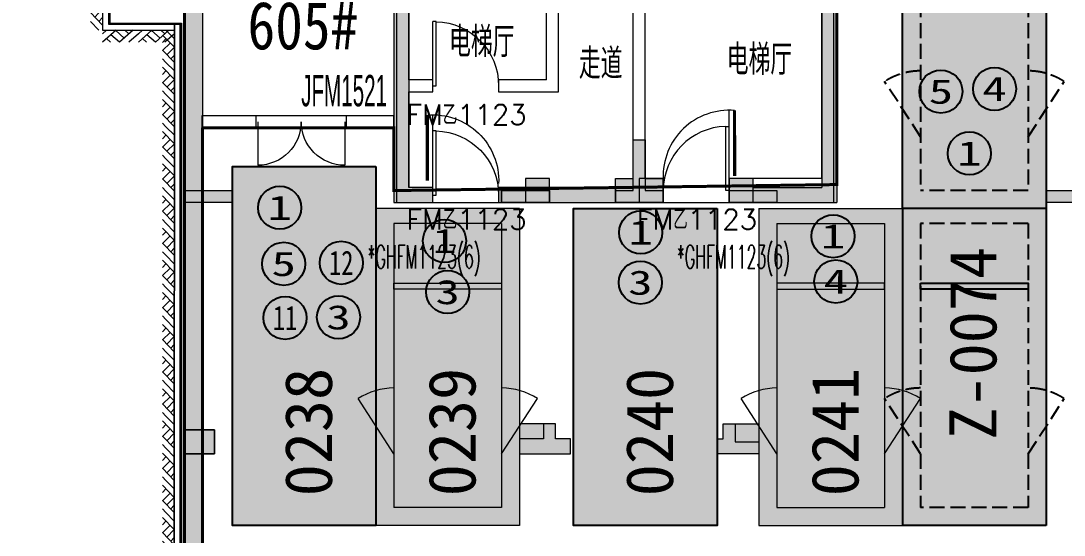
# Model space of a CAD drawing. Extents: x -264757 to 1033689, y 4049843 to 4347093.
# Drawn here: x -84118 to -66683, y 4122348 to 4130944 of the extents above; entities that cross this region are included whole.
import ezdxf
from ezdxf.enums import TextEntityAlignment as Align

# ---------------------------------------------------------------- set-up
doc = ezdxf.new("R2010")
doc.units = 0
doc.header["$LTSCALE"] = 1000
doc.header["$MEASUREMENT"] = 0
doc.linetypes.add('AX-01DK-PB01$1$A-001-车位参照B1$0$A-001-车位参照B1$0$A-001-车位参照B1$0$A-H4-001-基本图形$0$A-001-车位B1$0$DASH', pattern=[0.35, 0.25, -0.1])
doc.linetypes.add('DASH', pattern=[0.35, 0.25, -0.1])
doc.layers.get('0').update_dxf_attribs({"color": 8})
for name, color, linetype in [('AX-01DK-PB01$0$AX-001DK-01-PB01-02$0$A-3-Htch(wall)', 8, 'Continuous'), ('AX-01DK-PB01$0$AX-03CK-02-PB01$0$AX-03CK-02-PB01$0$PUB_HATCH', 8, 'Continuous'), ('AX-01DK-PB01$0$AX-03CK-02-PB01$0$AX-03CK-02-PB01$0$人防$0$人防$0$DOOR_FIRE_TEXT', 8, 'Continuous'), ('PUB_HATCH', 8, 'Continuous'), ('不利因素11-尽端停车', 7, 'Continuous'), ('不利因素12-不满足一次性出车', 7, 'Continuous'), ('不利因素3-紧邻房间出入口', 7, 'Continuous'), ('不利因素4-紧邻行车坡道', 7, 'Continuous'), ('不利因素5-单面靠墙', 7, 'Continuous'), ('不利因素9-坡道上停车', 7, 'Continuous'), ('不可售车位', 255, 'Continuous'), ('子母车位', 7, 'Continuous'), ('普通车位', 7, 'Continuous')]:
    doc.layers.add(name, color=color, linetype=linetype)
doc.layers.add('AX-01DK-PB01$0$AX-01DK-PB01$0$AX-001DK-01-PB01-02$0$A-3-WinF(Text)', color=8, linetype='Continuous', plot=False)
doc.layers.add('AX-01DK-PB01$0$AX-03CK-02-PB01$0$AX-03CK-02-PB01$0$WINDOW_TEXT', color=8, linetype='Continuous', plot=False)
doc.layers.add('无关图层', color=8, linetype='Continuous', lineweight=0)
doc.layers.add('车位归属楼栋范围线', color=7, linetype='Continuous', true_color=0x19e6c7)
doc.styles.add('AX-01DK-PB01$0$AX-01DK-PB01$0$AX-001DK-01-PB01-02$0$_TCH_WINDOW', font='SIMPLEX', dxfattribs={"bigfont": 'GBCBIG'})
doc.styles.add('AX-01DK-PB01$0$AX-01DK-PB01$0$Standard', font='gbenor.shx', dxfattribs={"bigfont": 'gbcbig.shx'})
doc.styles.add('AX-01DK-PB01$0$AX-03CK-02-PB01$0$AX-03CK-02-PB01$0$_TCH_DIM_T3', font='SIMPLEX', dxfattribs={"width": 0.705882, "bigfont": 'GBCBIG'})
doc.styles.add('AX-01DK-PB01$0$AX-03CK-02-PB01$0$AX-03CK-02-PB01$0$人防$0$人防$0$_TCH_DIM', font='$ GAD E', dxfattribs={"width": 0.7, "bigfont": '$ GAD C'})
doc.styles.add('AX-01DK-PB01$1$AX-001DK-01-PB01-02$0$黑体', font='simhei.ttf')
doc.styles.add('AX-ACK-BIANH1$0$黑体', font='simhei.ttf')
doc.styles.add('AX-ACK-P01-WALL$0$黑体', font='simhei.ttf')
doc.styles.add('SX-ACK-PB01-WNC-ALL$0$黑体', font='simhei.ttf')
doc.styles.add('黑体', font='simhei.ttf')

# ---------------------------------------------------------------- blocks, each defined once
blk = doc.blocks.new('SX-ACK-PB01-WNC-ALL$0$20200722.21182536')
at = {"layer": '不利因素3-紧邻房间出入口', "true_color": 0xe4d218}
h = blk.add_hatch(color=52, dxfattribs=at)
h.dxf.hatch_style = 1
edge = h.paths.add_edge_path()
edge.add_arc((360, 360), 360, 0, 360)
at = {"layer": '不利因素3-紧邻房间出入口'}
blk.add_circle((360, 360), 360, dxfattribs=at)
at = {"layer": '不利因素3-紧邻房间出入口', "style": 'SX-ACK-PB01-WNC-ALL$0$黑体', "width": 1.390625}
blk.add_text('3', height=407, dxfattribs=at).set_placement((156, 156), (564, 156), align=Align.FIT)
blk = doc.blocks.new('SX-ACK-PB01-WNC-ALL$0$20200722.21183209')
at = {"layer": '不利因素5-单面靠墙', "true_color": 0x6d711d}
h = blk.add_hatch(color=66, dxfattribs=at)
h.dxf.hatch_style = 1
edge = h.paths.add_edge_path()
edge.add_arc((360, 360), 360, 0, 360)
at = {"layer": '不利因素5-单面靠墙'}
blk.add_circle((360, 360), 360, dxfattribs=at)
at = {"layer": '不利因素5-单面靠墙', "style": 'SX-ACK-PB01-WNC-ALL$0$黑体', "width": 1.390625}
blk.add_text('5', height=407, dxfattribs=at).set_placement((156, 156), (564, 156), align=Align.FIT)
blk = doc.blocks.new('20200722.21185040')
at = {"layer": '不利因素11-尽端停车', "true_color": 0xf21b23}
h = blk.add_hatch(color=240, dxfattribs=at)
h.dxf.hatch_style = 1
edge = h.paths.add_edge_path()
edge.add_arc((360, 360), 360, 0, 360)
at = {"layer": '不利因素11-尽端停车'}
blk.add_circle((360, 360), 360, dxfattribs=at)
at = {"layer": '不利因素11-尽端停车', "style": '黑体', "width": 0.695313}
blk.add_text('11', height=407.3, dxfattribs=at).set_placement((156, 156), (564, 156), align=Align.FIT)
blk = doc.blocks.new('20200722.21185335')
at = {"layer": '不利因素12-不满足一次性出车', "true_color": 0x201adc}
h = blk.add_hatch(color=182, dxfattribs=at)
h.dxf.hatch_style = 1
edge = h.paths.add_edge_path()
edge.add_arc((360, 360), 360, 0, 360)
at = {"layer": '不利因素12-不满足一次性出车'}
blk.add_circle((360, 360), 360, dxfattribs=at)
at = {"layer": '不利因素12-不满足一次性出车', "style": '黑体', "width": 0.695313}
blk.add_text('12', height=407.3, dxfattribs=at).set_placement((156, 156), (564, 156), align=Align.FIT)
blk = doc.blocks.new('20200722.21182971')
at = {"layer": '不利因素4-紧邻行车坡道', "true_color": 0x9591ce}
h = blk.add_hatch(color=193, dxfattribs=at)
h.dxf.hatch_style = 1
edge = h.paths.add_edge_path()
edge.add_arc((360, 360), 360, 0, 360)
at = {"layer": '不利因素4-紧邻行车坡道'}
blk.add_circle((360, 360), 360, dxfattribs=at)
at = {"layer": '不利因素4-紧邻行车坡道', "style": '黑体', "width": 1.390625}
blk.add_text('4', height=407, dxfattribs=at).set_placement((156, 156), (564, 156), align=Align.FIT)
blk = doc.blocks.new('销控车位')
at = {"layer": '不可售车位', "true_color": 0x757b8a}
h = blk.add_hatch(color=8, dxfattribs=at)
h.dxf.hatch_style = 1
h.paths.add_polyline_path([(2400, 0), (2400, -5300), (0, -5300), (0, 0)])
at = {"layer": '不可售车位', "color": 8, "true_color": 0x757b8a}
blk.add_lwpolyline([(2400, 0), (2400, -5300), (0, -5300), (0, 0)], close=True, dxfattribs=at)
blk = doc.blocks.new('sadfsadfasf')
at = {"layer": '不可售车位', "true_color": 0x757b8a}
h = blk.add_hatch(color=8, dxfattribs=at)
h.dxf.hatch_style = 1
h.paths.add_polyline_path([(2400, 6000), (2400, 0), (0, 0), (0, 6000)])
at = {"layer": '不可售车位', "color": 8, "true_color": 0x757b8a}
blk.add_lwpolyline([(2400, 6000), (2400, 0), (0, 0), (0, 6000)], close=True, dxfattribs=at)
blk = doc.blocks.new('AX-01DK-PB01$1$$LinePat$素土夯实')
at = {"layer": '无关图层'}
for p, q in [((0, -210), (210, 0)), ((120, -300), (420, 0)), ((420, 0), (608, -188)), ((495, -300), (795, 0)), ((615, 0), (705, -90)), ((210, -210), (300, -300)), ((315, -105), (502, -293)), ((705, -300), (795, -210))]:
    blk.add_line(p, q, dxfattribs=at)
blk = doc.blocks.new('fasdfasdfasdfasdfasdf')
at = {"layer": '不利因素9-坡道上停车', "true_color": 0xe0aa15}
h = blk.add_hatch(color=42, dxfattribs=at)
h.dxf.hatch_style = 1
edge = h.paths.add_edge_path()
edge.add_arc((-119587, 4058555), 720, 0, 360)
at = {"layer": '不利因素9-坡道上停车'}
blk.add_circle((-119587, 4058555), 720, dxfattribs=at)
at = {"layer": '不利因素9-坡道上停车', "style": 'AX-ACK-P01-WALL$0$黑体', "width": 1.390625}
blk.add_text('1', height=815, dxfattribs=at).set_placement((-119994, 4058148), (-119180, 4058148), align=Align.FIT)
blk = doc.blocks.new('AX-01DK-PB01$0$AX-01DK-PB01$0$$DorLib2D$00000001')
at = {"layer": '无关图层'}
for p, q in [((0.45, 0.975), (0.5, 0.975)), ((0.45, 0), (0.45, 0.975)), ((0.5, 0), (0.5, 0.975)), ((0.5, 0), (0.45, 0))]:
    blk.add_line(p, q, dxfattribs=at)
at = {"layer": '无关图层', "lineweight": 13}
blk.add_arc((0.475, 0), 0.975, 91.4693, 180, dxfattribs=at)
blk = doc.blocks.new('AX-01DK-PB01$0$AX-03CK-02-PB01$0$AX-03CK-02-PB01$0$$U_DORLIB2D$00000009')
at = {"layer": '无关图层'}
blk.add_line((0.5, 0.219), (0.5, 1.213), dxfattribs=at)
at = {"layer": '无关图层', "const_width": 0.05}
blk.add_lwpolyline([(0.583, 0.219), (0.583, 1.219)], dxfattribs=at)
at = {"layer": '无关图层'}
blk.add_arc((0.5, 0.219), 1.001, 85.224, 182.3859, dxfattribs=at)
blk = doc.blocks.new('_FZH')
blk.add_lwpolyline([(-0.5, -0.5), (0.5, -0.5), (0.5, 0.5), (-0.5, 0.5)], close=True)
at = {"layer": 'PUB_HATCH'}
blk.add_solid([(-0.5, -0.5), (0.5, -0.5), (-0.5, 0.5), (0.5, 0.5)], dxfattribs=at)
blk = doc.blocks.new('AX-01DK-PB01$0$AX-03CK-02-PB01$0$AX-03CK-02-PB01$0$人防$0$人防$0$$DorLib2D$00000004')
at = {"layer": '无关图层'}
for p, q in [((-0.485, 0), (-0.485, 0.485)), ((0.485, 0), (0.485, 0.485))]:
    blk.add_line(p, q, dxfattribs=at)
at = {"layer": '无关图层', "lineweight": 13}
for centre, start, end in [((-0.485, 0), 0, 90), ((0.485, 0), 90, 180)]:
    blk.add_arc(centre, 0.485, start, end, dxfattribs=at)
blk = doc.blocks.new('A$C7e5eb487')
at = {"layer": '普通车位', "true_color": 0xf18f8e}
h = blk.add_hatch(color=11, dxfattribs=at)
h.dxf.hatch_style = 1
h.paths.add_polyline_path([(2400, 0), (2400, -5300), (0, -5300), (0, 0)])
blk = doc.blocks.new('A$C741380cb')
at = {"layer": '子母车位', "true_color": 0x0617f9}
h = blk.add_hatch(color=5, dxfattribs=at)
h.dxf.hatch_style = 1
h.paths.add_polyline_path([(2400, 0), (2400, -10400), (0, -10400), (0, 0)])

msp = doc.modelspace()

# ---------------------------------------------------------------- hatches: boundary and pattern name
at = {"layer": 'AX-01DK-PB01$0$AX-001DK-01-PB01-02$0$A-3-Htch(wall)'}
msp.add_hatch(color=256, dxfattribs=at).paths.add_polyline_path([(-81383.6, 4135408), (-81383.6, 4107220.6), (-81083.6, 4107502.8), (-81083.6, 4135408)])
at = {"layer": 'AX-01DK-PB01$0$AX-03CK-02-PB01$0$AX-03CK-02-PB01$0$PUB_HATCH'}
for points in [[(-70608.4, 4133032), (-70733.2, 4133033), (-70733.2, 4128158.4), (-70483.2, 4127908.4), (-70483.2, 4133033)], [(-77633.5, 4132208), (-77883.5, 4132458), (-77883.5, 4127907.4), (-77633.5, 4128157.4)], [(-73783, 4127908), (-73382.9, 4127908), (-73383, 4128308), (-73783.1, 4128308)], [(-72057.9, 4127908.5), (-72282.9, 4127908.5), (-72283, 4128308.2), (-72282.9, 4127908.2), (-72057.9, 4127908.2)], [(-77883.5, 4127907.4), (-77233.5, 4127907.5), (-77233.6, 4128157.5), (-77633.5, 4128157.4)], [(-75483.4, 4127908.1), (-75683.4, 4127908.1), (-75683.4, 4128157.7), (-76133.6, 4128157.6), (-76133.5, 4127907.6), (-75483.4, 4127907.7)], [(-75283.4, 4128157.8), (-75283.4, 4127908.1), (-75483.4, 4127908.1), (-75483.4, 4127907.7), (-74183.3, 4127907.9), (-74183.4, 4128157.9)], [(-71882.9, 4128158.2), (-71882.8, 4127908.6), (-72057.9, 4127908.5), (-72057.9, 4127908.2), (-70483.2, 4127908.4), (-70733.2, 4128158.4)]]:
    msp.add_hatch(color=256, dxfattribs=at).paths.add_polyline_path(points)
at = {"layer": '无关图层'}
h = msp.add_hatch(dxfattribs=at)
h.set_pattern_fill('ARMORED', color=256, scale=100)
h.set_pattern_definition([(50, (-1150819.76, 3740220.52), (358.63009, -31.37607), [37.5, -412.5]), (355, (-1150819.76, 3740220.52), (-69.37567, 376.09607), [30, -330]), (100.4514, (-1150789.87, 3740217.9), (289.25469, 344.71977), [31.8701, -350.57106]), (46.1842, (-1150819.76, 3740320.52), (533.62052, -82.7595), [56.25, -618.75]), (96.6356, (-1150775.3, 3740313.63), (467.33135, 487.05894), [47.80514, -525.8565]), (351.1842, (-1150819.76, 3740320.5), (467.33097, 487.0593), [45, -495]), (21, (-1150769.76, 3740295.52), (298.453526, -201.309445), [37.5, -412.5]), (326, (-1150769.76, 3740295.52), (121.65767, 362.57502), [30, -330]), (71.4514, (-1150744.9, 3740278.75), (420.11131, 161.26525), [31.8701, -350.57106]), (37.5, (-1150819.76, 3740220.52), (6.079928, 166.446927), [0, -326, 0, -335, 0, -331.25]), (7.5, (-1150819.76, 3740220.52), (131.53477, 197.205856), [0, -191, 0, -318.5, 0, -126.25]), (327.5, (-1150931.26, 3740220.52), (266.911218, -11.277436), [0, -125, 0, -390, 0, -517.5]), (317.5, (-1150981.26, 3740220.52), (291.593085, 50.05249), [0, -162.5, 0, -259, 0, -367.5]), (45, (-1150819.76, 3740220.52), (-176.776695, 176.776695), [])])
h.paths.add_polyline_path([(-81083.4, 4135408), (-81383.4, 4135408), (-81383.4, 4123708), (-81083.4, 4123708)])
h.paths.add_polyline_path([(-81383.4, 4135808), (-81083.4, 4135808), (-81083.4, 4136208), (-81383.4, 4136208)])
for points in [[(-81383.2, 4131157.9), (-81383.6, 4107408), (-81083.6, 4107408), (-81083.2, 4131157.9)], [(-73683.4, 4128308), (-73383, 4128308), (-73383, 4127908), (-74183.4, 4127908), (-74183.4, 4128308), (-73883.4, 4128308), (-73883.2, 4128958), (-73683.2, 4128958)], [(-66183.2, 4128108), (-65583.2, 4128108), (-65583.2, 4127908), (-66983.2, 4127908), (-66983.2, 4128108), (-66383.2, 4128108), (-66383.2, 4128458), (-66183.2, 4128458)], [(-81383.4, 4128108), (-80583.2, 4128108), (-80583.2, 4127908), (-81383.4, 4127908)], [(-76083.4, 4128108), (-75283.2, 4128108), (-75283.2, 4127908), (-76083.4, 4127908)], [(-72283.2, 4128108), (-71483, 4128108), (-71483, 4127908), (-72283.2, 4127908)], [(-80883.5, 4123708), (-81383.5, 4123708), (-81383.5, 4124108), (-80883.5, 4124108)], [(-74932.8, 4123708), (-74932.8, 4123958), (-75182.8, 4123958), (-75182.8, 4124208), (-75382.8, 4124208), (-75782.8, 4124208), (-75782.8, 4123708), (-75382.8, 4123708)], [(-72483.2, 4123708), (-72483.2, 4123958), (-72383.2, 4123958), (-72383.2, 4124208), (-72183.2, 4124208), (-71783.2, 4124208), (-71783.2, 4123708), (-72183.2, 4123708)]]:
    msp.add_hatch(color=256, dxfattribs=at).paths.add_polyline_path(points)
h = msp.add_hatch(color=256, dxfattribs=at)
h.dxf.hatch_style = 1
h.paths.add_polyline_path([(-74183.4, 4128108), (-73883.2, 4128108), (-73883.2, 4128958), (-73683.2, 4128958), (-73683.2, 4128108), (-73383, 4128108), (-73383, 4127908), (-74183.4, 4127908)])
h = msp.add_hatch(color=256, dxfattribs=at)
h.dxf.hatch_style = 1
h.paths.add_polyline_path([(-66983.2, 4128108), (-66383.2, 4128108), (-66383.2, 4128458), (-66183.2, 4128458), (-66183.2, 4128108), (-65583.2, 4128108), (-65583.2, 4127908), (-66983.2, 4127908)])
h = msp.add_hatch(color=256, dxfattribs=at)
h.dxf.hatch_style = 1
h.paths.add_polyline_path([(-81383.4, 4128108), (-81133.4, 4128108), (-80583.2, 4128108), (-80583.2, 4127908), (-81383.4, 4127908)])
h = msp.add_hatch(color=256, dxfattribs=at)
h.dxf.hatch_style = 1
h.paths.add_polyline_path([(-75283.2, 4128108), (-76083.4, 4128108), (-76083.4, 4127908), (-75283.2, 4127908)])
h = msp.add_hatch(color=256, dxfattribs=at)
h.dxf.hatch_style = 1
h.paths.add_polyline_path([(-72283.2, 4128108), (-71483, 4128108), (-71483, 4127908), (-72283.2, 4127908)])
h = msp.add_hatch(color=256, dxfattribs=at)
h.dxf.hatch_style = 1
h.paths.add_polyline_path([(-81133.1, 4124108), (-81383.2, 4124108), (-81383.5, 4123708), (-80883.2, 4123708), (-80883.2, 4124108), (-81133.4, 4124108)])
h = msp.add_hatch(color=256, dxfattribs=at)
h.dxf.hatch_style = 1
h.paths.add_polyline_path([(-74932.8, 4123708), (-74932.8, 4123958), (-75182.8, 4123958), (-75182.8, 4124208), (-75382.8, 4124208), (-75382.8, 4123958), (-75782.8, 4123958), (-75782.8, 4123708), (-75382.8, 4123708)])
h = msp.add_hatch(color=256, dxfattribs=at)
h.dxf.hatch_style = 1
h.paths.add_polyline_path([(-72483.2, 4123708), (-72483.2, 4123958), (-72383.2, 4123958), (-72383.2, 4124208), (-72183.2, 4124208), (-72183.2, 4123908), (-71783.2, 4123908), (-71783.2, 4123708), (-72183.2, 4123708)])
h = msp.add_hatch(dxfattribs=at)
h.set_pattern_fill('钢筋混凝土', color=256, scale=100)
h.set_pattern_definition([(45, (-4e-05, 0.0001), (-176.776695, 176.776695), []), (50, (-4e-05, 0.0001), (717.26018, -62.752135), [75, -825]), (355, (-4e-05, 0.0001), (-138.75133, 752.19213), [60, -660]), (100.4514, (59.8, -5.2), (578.50938, 689.43954), [63.74019, -701.14211]), (46.1842, (-4e-05, 200), (1067.24105, -165.51901), [112.5, -1237.5]), (96.6356, (88.9, 186.2), (934.6627, 974.11787), [95.6103, -1051.713]), (351.1842, (-4e-05, 200), (934.66195, 974.1186), [90, -990]), (21, (100, 150), (596.90705, -402.61889), [75, -825]), (326, (100, 150), (243.31533, 725.15005), [60, -660]), (71.4514, (149.74, 116.45), (840.22263, 322.5305), [63.74019, -701.14211]), (37.5, (-4e-05, 0.0001), (12.159855, 332.893854), [0, -652, 0, -670, 0, -662.5]), (7.5, (-4e-05, 0.0001), (263.069537, 394.411712), [0, -382, 0, -637, 0, -252.5]), (327.5, (-223, 0.0001), (533.822436, -22.554872), [0, -250, 0, -780, 0, -1035]), (317.5, (-323, 0.0001), (583.18617, 100.10498), [0, -325, 0, -518, 0, -735])])
h.paths.add_polyline_path([(-87884.6, 4107508), (-87884.6, 4107208), (-81079.6, 4107208), (-81079.6, 4123708), (-81379.6, 4123708), (-81379.6, 4107508)])

# ---------------------------------------------------------------- linework, layer by layer
at = {"layer": '子母车位', "color": 8, "linetype": 'AX-01DK-PB01$1$A-001-车位参照B1$0$A-001-车位参照B1$0$A-001-车位参照B1$0$A-H4-001-基本图形$0$A-001-车位B1$0$DASH'}
for p, q in [((-69083.4, 4132658, 0), (-69083.4, 4128108, 0)), ((-67283.4, 4132658, 0), (-67283.4, 4128108, 0)), ((-67283.4, 4128108, 0), (-69083.4, 4128108, 0)), ((-67283.5, 4127558), (-69083.5, 4127558)), ((-69083.5, 4127558), (-69083.5, 4122808, 0)), ((-67283.5, 4127558), (-67283.5, 4122808, 0)), ((-67283.5, 4122808, 0), (-69083.5, 4122808, 0))]:
    msp.add_line(p, q, dxfattribs=at)
at = {"layer": '子母车位', "color": 83}
for p, q in [((-69383.5, 4127808), (-69383.5, 4122508, 0)), ((-66983.5, 4127808), (-69383.5, 4127808)), ((-66983.5, 4127808), (-66983.5, 4122508, 0)), ((-66983.5, 4122508, 0), (-69383.5, 4122508, 0))]:
    msp.add_line(p, q, dxfattribs=at)
at = {"layer": '子母车位', "color": 83, "elevation": 0}
msp.add_lwpolyline([(-69383.4, 4132908), (-66983.4, 4132908), (-66983.4, 4127808), (-69383.4, 4127808)], close=True, dxfattribs=at)
at = {"layer": '子母车位', "linetype": 'AX-01DK-PB01$1$A-001-车位参照B1$0$A-001-车位参照B1$0$A-001-车位参照B1$0$A-H4-001-基本图形$0$A-001-车位B1$0$DASH', "elevation": 0}
for points in [[(-69083.4, 4129008), (-69683.4, 4129930)], [(-67283.4, 4129008), (-66683.4, 4129930)], [(-69083.5, 4123708), (-69683.5, 4124630)], [(-67283.5, 4123708), (-66683.5, 4124630)]]:
    msp.add_lwpolyline(points, dxfattribs=at)
at = {"layer": '子母车位', "elevation": 0}
msp.add_lwpolyline([(-69083.5, 4126558), (-67283.5, 4126558), (-67283.5, 4126458), (-69083.5, 4126458)], close=True, dxfattribs=at)
at = {"layer": '子母车位', "linetype": 'AX-01DK-PB01$1$A-001-车位参照B1$0$A-001-车位参照B1$0$A-001-车位参照B1$0$A-H4-001-基本图形$0$A-001-车位B1$0$DASH'}
for centre, start, end in [((-69083.4, 4129008, 0), 90, 123.05573), ((-67283.4, 4129008, 0), 56.94427, 90), ((-69083.5, 4123708), 90, 123.05573), ((-67283.5, 4123708), 56.94427, 90)]:
    msp.add_arc(centre, 1100, start, end, dxfattribs=at)
at = {"layer": '无关图层'}
for p, q in [((-82754.3, 4136378.6), (-82753.9, 4130787.3)), ((-82754.3, 4136378.6), (-82753.9, 4130787.3)), ((-82654.3, 4136278.6), (-82653.9, 4130887.3)), ((-82644.3, 4136268.6), (-82643.9, 4130897.3)), ((-82634.3, 4136258.6), (-82633.9, 4130907.3)), ((-81383.6, 4135408), (-81383.6, 4107220.6)), ((-81083.6, 4135408), (-81083.6, 4107502.8)), ((-70733.2, 4133033), (-70733.2, 4128158.4)), ((-70483.2, 4133033), (-70483.2, 4127908.4)), ((-77883.5, 4132458), (-77883.5, 4127907.4)), ((-77833.5, 4129858.6), (-77833.5, 4132408)), ((-70533.4, 4127908), (-70533.4, 4132408)), ((-77633.5, 4132208), (-77633.5, 4128157.4)), ((-75133.5, 4129758.6), (-75133.5, 4132208)), ((-73883.2, 4128158), (-73883.2, 4132208)), ((-73683.2, 4128308), (-73683.2, 4132208)), ((-70733.4, 4128308), (-70733.4, 4132208)), ((-77633.5, 4129958.6), (-77633.5, 4132008)), ((-75333.5, 4129958.6), (-75333.5, 4132008)), ((-81383.2, 4131157.9), (-81383.6, 4107408)), ((-81083.2, 4131157.9), (-81083.6, 4107408)), ((-82653.9, 4130887.3), (-81433.5, 4130887.3)), ((-82643.9, 4130897.3), (-81433.5, 4130897.3)), ((-82633.9, 4130907.3), (-81433.5, 4130907.3)), ((-81553.5, 4130907.3), (-81553.9, 4107678)), ((-81553.9, 4107678), (-81553.5, 4130907.3)), ((-81453.9, 4107578), (-81453.5, 4130907.3)), ((-81443.9, 4107568), (-81443.5, 4130907.3)), ((-81433.5, 4130907.3), (-81433.9, 4107558)), ((-82753.9, 4130787.3), (-81553.5, 4130787.3)), ((-82753.9, 4130787.3), (-81553.5, 4130787.3)), ((-77833.5, 4127908), (-77833.5, 4129858.6)), ((-77234, 4129958.6), (-77633.5, 4129958.6)), ((-77234, 4129758.6), (-77234, 4129958.6)), ((-75333.5, 4129958.6), (-76134, 4129958.6)), ((-76134, 4129958.6), (-76134, 4129758.6)), ((-77633.5, 4129758.6), (-77234, 4129758.6)), ((-77633.5, 4128158), (-77633.5, 4129758.6)), ((-76134, 4129758.6), (-75133.5, 4129758.6)), ((-80183.4, 4129358.4), (-81093.8, 4129358.4)), ((-81093.8, 4129358.4), (-81093.8, 4129158.4)), ((-80183.4, 4129158.4), (-80183.4, 4129358.4)), ((-78683.4, 4129358.4), (-80183.4, 4129358.4)), ((-77883.5, 4129358.4), (-78683.4, 4129358.4)), ((-78683.4, 4129358.4), (-78683.4, 4129158.4)), ((-77883.5, 4129158.4), (-77883.5, 4129358.4)), ((-81093.8, 4129158.4), (-80183.4, 4129158.4)), ((-78683.4, 4129158.4), (-80183.4, 4129158.4)), ((-78683.4, 4129158.4), (-77883.5, 4129158.4)), ((-73383, 4128308), (-73783.1, 4128308)), ((-73783.1, 4128308), (-73783, 4127908)), ((-73383.5, 4128308), (-73683.2, 4128308)), ((-73383.5, 4127908), (-73383.5, 4128308)), ((-73382.9, 4127908), (-73383, 4128308)), ((-70733.4, 4128308), (-72283.5, 4128308)), ((-72283.5, 4128308), (-72283.5, 4127908)), ((-72283, 4128308.2), (-72282.9, 4127908.2)), ((-77234, 4128158), (-77633.5, 4128158)), ((-77233.6, 4128157.5), (-77633.5, 4128157.4)), ((-77234, 4127908), (-77234, 4128158)), ((-77233.5, 4127907.5), (-77233.6, 4128157.5)), ((-73883.2, 4128158), (-76134, 4128158)), ((-76134, 4128158), (-76134, 4127908)), ((-75683.4, 4128157.7), (-76133.6, 4128157.6)), ((-76133.6, 4128157.6), (-76133.5, 4127907.6)), ((-75283.4, 4128157.8), (-74183.4, 4128157.9)), ((-74183.4, 4128157.9), (-74183.3, 4127907.9)), ((-71882.9, 4128158.2), (-70733.2, 4128158.4)), ((-77883.5, 4127907.4), (-77233.5, 4127907.5)), ((-77833.5, 4127908), (-77234, 4127908)), ((-77233.5, 4127907.5), (-76133.5, 4127907.6)), ((-76134, 4127908), (-73783.2, 4127908)), ((-76133.5, 4127907.6), (-75483.4, 4127907.7)), ((-75483.4, 4127907.7), (-74183.3, 4127907.9)), ((-73783.2, 4127908), (-73383.5, 4127908)), ((-73783, 4127908), (-73382.9, 4127908)), ((-73382.9, 4127908), (-72282.9, 4127908.2)), ((-72283.5, 4127908), (-70533.4, 4127908)), ((-72282.9, 4127908.2), (-72057.9, 4127908.2)), ((-72057.9, 4127908.2), (-70483.2, 4127908.4)), ((-78183.6, 4127808), (-78183.6, 4122508, 0)), ((-75783.6, 4127808), (-78183.6, 4127808)), ((-75783.6, 4127808), (-75783.6, 4122508, 0)), ((-71783.5, 4127808), (-71783.5, 4122508, 0)), ((-71783.5, 4127808), (-69383.5, 4127808)), ((-69383.5, 4127808), (-69383.5, 4122508, 0)), ((-76083.6, 4127558), (-77883.6, 4127558)), ((-77883.6, 4127558), (-77883.6, 4122808, 0)), ((-76083.6, 4127558), (-76083.6, 4122808, 0)), ((-71483.5, 4127558), (-69683.5, 4127558)), ((-71483.5, 4127558), (-71483.5, 4122808, 0)), ((-69683.5, 4127558), (-69683.5, 4122808, 0)), ((-77883.6, 4126558), (-76083.6, 4126558)), ((-77883.6, 4126458), (-77883.6, 4126558)), ((-76083.6, 4126558), (-76083.6, 4126458)), ((-76083.6, 4126458), (-77883.6, 4126458)), ((-77883.6, 4123708), (-78483.6, 4124630)), ((-76083.6, 4123708), (-75483.6, 4124630)), ((-76083.6, 4122808, 0), (-77883.6, 4122808, 0)), ((-71483.5, 4122808, 0), (-69683.5, 4122808, 0)), ((-75783.6, 4122508, 0), (-78183.6, 4122508, 0)), ((-71783.5, 4122508, 0), (-69383.5, 4122508, 0))]:
    msp.add_line(p, q, dxfattribs=at)
for points in [[(-81383.4, 4136208), (-81083.4, 4136208), (-81083.4, 4123708), (-81383.4, 4123708)], [(-74183.4, 4128108), (-73883.2, 4128108), (-73883.2, 4128958), (-73683.2, 4128958), (-73683.2, 4128108), (-73383, 4128108), (-73383, 4127908), (-74183.4, 4127908)], [(-73683.4, 4128308), (-73383, 4128308), (-73383, 4127908), (-74183.4, 4127908), (-74183.4, 4128308), (-73883.4, 4128308), (-73883.2, 4128958), (-73683.2, 4128958)], [(-66983.2, 4128108), (-66383.2, 4128108), (-66383.2, 4128458), (-66183.2, 4128458), (-66183.2, 4128108), (-65583.2, 4128108), (-65583.2, 4127908), (-66983.2, 4127908)], [(-66183.2, 4128108), (-65583.2, 4128108), (-65583.2, 4127908), (-66983.2, 4127908), (-66983.2, 4128108), (-66383.2, 4128108), (-66383.2, 4128458), (-66183.2, 4128458)], [(-81383.4, 4128108), (-81133.4, 4128108), (-81133.4, 4128108), (-80583.2, 4128108), (-80583.2, 4127908), (-81383.4, 4127908)], [(-81383.4, 4128108), (-80583.2, 4128108), (-80583.2, 4127908), (-81383.4, 4127908)], [(-75283.2, 4128108), (-76083.4, 4128108), (-76083.4, 4127908), (-75283.2, 4127908)], [(-76083.4, 4128108), (-75283.2, 4128108), (-75283.2, 4127908), (-76083.4, 4127908)], [(-72283.2, 4128108), (-71483, 4128108), (-71483, 4127908), (-72283.2, 4127908)], [(-72283.2, 4128108), (-71483, 4128108), (-71483, 4127908), (-72283.2, 4127908)], [(-69683.5, 4126558), (-71483.5, 4126558), (-71483.5, 4126458), (-69683.5, 4126458)], [(-80883.2, 4123708), (-80883.2, 4124108), (-81133.4, 4124108), (-81133.1, 4124108), (-81383.2, 4124108), (-81383.5, 4123708)], [(-80883.5, 4123708), (-81383.5, 4123708), (-81383.5, 4124108), (-80883.5, 4124108)], [(-74932.8, 4123708), (-74932.8, 4123958), (-75182.8, 4123958), (-75182.8, 4124208), (-75382.8, 4124208), (-75382.8, 4123958), (-75782.8, 4123958), (-75782.8, 4123708), (-75382.8, 4123708)], [(-74932.8, 4123708), (-74932.8, 4123958), (-75182.8, 4123958), (-75182.8, 4124208), (-75382.8, 4124208), (-75382.8, 4124208), (-75782.8, 4124208), (-75782.8, 4123708), (-75382.8, 4123708)], [(-72483.2, 4123708), (-72483.2, 4123958), (-72383.2, 4123958), (-72383.2, 4124208), (-72183.2, 4124208), (-72183.2, 4123908), (-71783.2, 4123908), (-71783.2, 4123708), (-72183.2, 4123708)], [(-72483.2, 4123708), (-72483.2, 4123958), (-72383.2, 4123958), (-72383.2, 4124208), (-72183.2, 4124208), (-72183.2, 4124208), (-71783.2, 4124208), (-71783.2, 4123708), (-72183.2, 4123708)], [(-87884.6, 4107508), (-87884.6, 4107208), (-81079.6, 4107208), (-81079.6, 4123708), (-81379.6, 4123708), (-81379.6, 4107508)]]:
    msp.add_lwpolyline(points, close=True, dxfattribs=at)
for points in [[(-71483.5, 4123708), (-72083.5, 4124630)], [(-69683.5, 4123708), (-69083.5, 4124630)]]:
    msp.add_lwpolyline(points, dxfattribs=at)
for centre, start, end in [((-71483.5, 4123708, 0), 90, 123.05573), ((-69683.5, 4123708, 0), 56.94427, 90)]:
    msp.add_arc(centre, 1100, start, end, dxfattribs=at)
for centre, major_axis, start_param, end_param in [((-77883.6, 4123708, 0), (1006.6, 443.5), 1.1558432, 1.7327745), ((-76083.6, 4123708, 0), (342.6, 1045.3), -0.2602131, 0.3167182)]:
    msp.add_ellipse(centre, major_axis=major_axis, ratio=1, start_param=start_param, end_param=end_param, dxfattribs=at)
at = {"layer": '车位归属楼栋范围线', "linetype": 'DASH', "ltscale": 5, "const_width": 50}
for points in [[(-81383.7, 4158458.2), (-81383.7, 4111561.9), (-81383.7, 4111561.9), (-69389.6, 4111578), (-69389.6, 4116758), (-63550.9, 4116758), (-63550.9, 4106342.3), (-55792.6, 4106342.3), (-55792.6, 4111326.9), (-40109.6, 4111326.9), (-40109.6, 4116758), (-26632, 4116758), (-26632, 4124008), (-27083.6, 4124008), (-27079.3, 4127908), (-30681.1, 4127906.7), (-30681.1, 4122795), (-36179.7, 4122799.3), (-36179.7, 4146571.2), (-33104.2, 4146571.2), (-33104.2, 4162892)], [(-81083.2, 4129158.4), (-77883.5, 4129158.4), (-77883.6, 4128107.7), (-70483.3, 4128208.1), (-70483.2, 4133783), (-62033.5, 4133783), (-62076.3, 4132457.4), (-62883.5, 4132457.4), (-62883.5, 4128107.9), (-55476.1, 4128108.2), (-55476.1, 4133658), (-51383.6, 4133658), (-51383.6, 4128108), (-40480.1, 4128108)], [(-92251.6, 4088108), (-81387.5, 4088108), (-81379.6, 4093406.5), (-81383.3, 4093408), (-81383.3, 4101708), (-63434.2, 4101708), (-63434.2, 4102906.5), (-62583.8, 4102906.5), (-62583.8, 4105426.9), (-63389.6, 4105426.9), (-63389.6, 4117008), (-69689.6, 4117008), (-69689.6, 4111378), (-81083.6, 4111378), (-81083.6, 4129158.4)]]:
    msp.add_lwpolyline(points, dxfattribs=at)

# ---------------------------------------------------------------- block references
at = {"layer": '不利因素11-尽端停车'}
msp.add_blockref('20200722.21185040', (-80062.7, 4125619.5, 0), dxfattribs=at)
at = {"layer": '不利因素12-不满足一次性出车'}
msp.add_blockref('20200722.21185335', (-79124.1, 4126540.1, 0), dxfattribs=at)
at = {"layer": '不利因素3-紧邻房间出入口'}
for p in [(-74125.6, 4126210.3, 0), (-77345.9, 4126052.8, 0), (-79169.8, 4125630.5, 0)]:
    msp.add_blockref('SX-ACK-PB01-WNC-ALL$0$20200722.21182536', p, dxfattribs=at)
at = {"layer": '不利因素4-紧邻行车坡道'}
for p in [(-68206.1, 4129446.5, 0), (-70859, 4126228, 0)]:
    msp.add_blockref('20200722.21182971', p, dxfattribs=at)
at = {"layer": '不利因素5-单面靠墙'}
for p in [(-69103, 4129402.8, 0), (-80086.2, 4126523, 0)]:
    msp.add_blockref('SX-ACK-PB01-WNC-ALL$0$20200722.21183209', p, dxfattribs=at)
at = {"layer": '不可售车位'}
for name, p in [('sadfsadfasf', (-80583.6, 4122508, 0)), ('销控车位', (-74883.5, 4127808, 0))]:
    msp.add_blockref(name, p, dxfattribs=at)
at = {"layer": '子母车位', "extrusion": (0, 0, -1), "zscale": -1, "rotation": 180.0000000000001}
msp.add_blockref('A$C741380cb', (69383.5, 4122508, 0), dxfattribs=at)
at = {"layer": '无关图层'}
for name, p, xscale, yscale, zscale, rotation in [('AX-01DK-PB01$1$$LinePat$素土夯实', (-82953.9, 4130787.3), 0.7033041735472882, 0.6666666666666666, 0.6666666666666666, 90.00420683164256), ('AX-01DK-PB01$1$$LinePat$素土夯实', (-82153.7, 4130587.3), 0.7549751758881609, 0.6666666666666666, 0.6666666666666666, 180), ('AX-01DK-PB01$1$$LinePat$素土夯实', (-81553.5, 4130587.3), 0.7549751758881609, 0.6666666666666666, 0.6666666666666666, 180), ('AX-01DK-PB01$1$$LinePat$素土夯实', (-81553.5, 4130787.3), 0.6760067828010643, 0.6666666666666666, 0.6666666666666666, 269.9989821614978), ('AX-01DK-PB01$1$$LinePat$素土夯实', (-81553.5, 4130249.9), 0.6760067828010643, 0.6666666666666666, 0.6666666666666666, 269.9989821614978), ('AX-01DK-PB01$1$$LinePat$素土夯实', (-81553.5, 4129712.5), 0.6760067828010643, 0.6666666666666666, 0.6666666666666666, 269.9989821614978), ('AX-01DK-PB01$1$$LinePat$素土夯实', (-81553.5, 4129175), 0.6760067828010643, 0.6666666666666666, 0.6666666666666666, 269.9989821614978), ('AX-01DK-PB01$1$$LinePat$素土夯实', (-81553.5, 4128637.6), 0.6760067828010643, 0.6666666666666666, 0.6666666666666666, 269.9989821614978), ('_FZH', (-72082.9, 4128108.4), 399.7120079290449, 400.0558858890901, 400.0558858890901, 90.01600452783589), ('AX-01DK-PB01$1$$LinePat$素土夯实', (-81553.6, 4128100.2), 0.6760067828010643, 0.6666666666666666, 0.6666666666666666, 269.9989821614978), ('AX-01DK-PB01$1$$LinePat$素土夯实', (-81553.6, 4127562.8), 0.6760067828010643, 0.6666666666666666, 0.6666666666666666, 269.9989821614978), ('AX-01DK-PB01$1$$LinePat$素土夯实', (-81553.6, 4127025.3), 0.6760067828010643, 0.6666666666666666, 0.6666666666666666, 269.9989821614978), ('AX-01DK-PB01$1$$LinePat$素土夯实', (-81553.6, 4126487.9), 0.6760067828010643, 0.6666666666666666, 0.6666666666666666, 269.9989821614978), ('AX-01DK-PB01$1$$LinePat$素土夯实', (-81553.6, 4125950.5), 0.6760067828010643, 0.6666666666666666, 0.6666666666666666, 269.9989821614978), ('AX-01DK-PB01$1$$LinePat$素土夯实', (-81553.6, 4125413.1), 0.6760067828010643, 0.6666666666666666, 0.6666666666666666, 269.9989821614978), ('AX-01DK-PB01$1$$LinePat$素土夯实', (-81553.6, 4124875.6), 0.6760067828010643, 0.6666666666666666, 0.6666666666666666, 269.9989821614978), ('AX-01DK-PB01$1$$LinePat$素土夯实', (-81553.6, 4124338.2), 0.6760067828010643, 0.6666666666666666, 0.6666666666666666, 269.9989821614978), ('AX-01DK-PB01$1$$LinePat$素土夯实', (-81553.6, 4123800.8), 0.6760067828010643, 0.6666666666666666, 0.6666666666666666, 269.9989821614978), ('AX-01DK-PB01$1$$LinePat$素土夯实', (-81553.6, 4123263.4), 0.6760067828010643, 0.6666666666666666, 0.6666666666666666, 269.9989821614978), ('AX-01DK-PB01$1$$LinePat$素土夯实', (-81553.7, 4122725.9), 0.6760067828010643, 0.6666666666666666, 0.6666666666666666, 269.9989821614978)]:
    msp.add_blockref(name, p, dxfattribs=dict(at, xscale=xscale, yscale=yscale, zscale=zscale, rotation=rotation))
ref = msp.add_blockref('AX-01DK-PB01$0$AX-01DK-PB01$0$$DorLib2D$00000001', (-76684, 4129858.6), dxfattribs=dict(at, xscale=-1100, yscale=1100, zscale=200, rotation=4.90912974041857e-10))
ref.add_attrib('A', 'FM乙1123', (-77675, 4129208.6), dxfattribs={"layer": 'AX-01DK-PB01$0$AX-01DK-PB01$0$AX-001DK-01-PB01-02$0$A-3-WinF(Text)', "height": 337.59, "style": 'AX-01DK-PB01$0$AX-01DK-PB01$0$AX-001DK-01-PB01-02$0$_TCH_WINDOW'})
ref = msp.add_blockref('AX-01DK-PB01$0$AX-03CK-02-PB01$0$AX-03CK-02-PB01$0$人防$0$人防$0$$DorLib2D$00000004', (-79433.4, 4129258.4), dxfattribs=dict(at, xscale=-1500, yscale=1500, zscale=200, rotation=180.0000805453306))
ref.add_attrib('A', 'JFM1521', (-79433.4, 4129515.8), dxfattribs={"layer": 'AX-01DK-PB01$0$AX-03CK-02-PB01$0$AX-03CK-02-PB01$0$人防$0$人防$0$DOOR_FIRE_TEXT', "height": 525, "rotation": 0.00008, "style": 'AX-01DK-PB01$0$AX-03CK-02-PB01$0$AX-03CK-02-PB01$0$人防$0$人防$0$_TCH_DIM', "width": 0.49})
ref = msp.add_blockref('AX-01DK-PB01$0$AX-03CK-02-PB01$0$AX-03CK-02-PB01$0$$U_DORLIB2D$00000009', (-72833, 4128108.1), dxfattribs=dict(at, xscale=1100, yscale=1100, zscale=400, rotation=0.008002269118409476))
ref.add_attrib('A', '*GHFM1123(6)', (-73154.8, 4126807.6), dxfattribs={"layer": 'AX-01DK-PB01$0$AX-03CK-02-PB01$0$AX-03CK-02-PB01$0$WINDOW_TEXT', "height": 386.75, "rotation": 0.008, "style": 'AX-01DK-PB01$0$AX-03CK-02-PB01$0$AX-03CK-02-PB01$0$_TCH_DIM_T3', "width": 0.49827})
ref = msp.add_blockref('AX-01DK-PB01$0$AX-03CK-02-PB01$0$AX-03CK-02-PB01$0$$U_DORLIB2D$00000009', (-76683.6, 4128032.6), dxfattribs=dict(at, xscale=-1100, yscale=1100, zscale=250, rotation=0.008002269108251359))
ref.add_attrib('A', '*GHFM1123(6)', (-78324.3, 4126806.2), dxfattribs={"layer": 'AX-01DK-PB01$0$AX-03CK-02-PB01$0$AX-03CK-02-PB01$0$WINDOW_TEXT', "height": 386.75, "rotation": 0.008, "style": 'AX-01DK-PB01$0$AX-03CK-02-PB01$0$AX-03CK-02-PB01$0$_TCH_DIM_T3', "width": 0.49827})
ref = msp.add_blockref('AX-01DK-PB01$0$AX-01DK-PB01$0$$DorLib2D$00000001', (-72833.5, 4128108), dxfattribs=dict(at, xscale=-1100, yscale=-1100, zscale=400, rotation=179.9999999995595))
ref.add_attrib('A', 'FM乙1123', (-73824.4, 4127458), dxfattribs={"layer": 'AX-01DK-PB01$0$AX-01DK-PB01$0$AX-001DK-01-PB01-02$0$A-3-WinF(Text)', "height": 337.59, "rotation": 360, "style": 'AX-01DK-PB01$0$AX-01DK-PB01$0$AX-001DK-01-PB01-02$0$_TCH_WINDOW'})
ref = msp.add_blockref('AX-01DK-PB01$0$AX-01DK-PB01$0$$DorLib2D$00000001', (-76684, 4128033), dxfattribs=dict(at, xscale=-1100, yscale=1100, zscale=250, rotation=4.930354599129477e-10))
ref.add_attrib('A', 'FM乙1123', (-77674.9, 4127458), dxfattribs={"layer": 'AX-01DK-PB01$0$AX-01DK-PB01$0$AX-001DK-01-PB01-02$0$A-3-WinF(Text)', "height": 337.59, "style": 'AX-01DK-PB01$0$AX-01DK-PB01$0$AX-001DK-01-PB01-02$0$_TCH_WINDOW'})
at = {"layer": '无关图层', "xscale": 399.9441335474839, "yscale": 399.6980608389713, "zscale": 399.6980608389713}
msp.add_blockref('_FZH', (-75483.4, 4128107.9), dxfattribs=at)
at = {"layer": '普通车位', "extrusion": (0, 0, -1), "zscale": -0.9999999999999998, "rotation": 180}
msp.add_blockref('A$C7e5eb487', (78183.6, 4122508, 0), dxfattribs=at)
at = {"layer": '普通车位', "rotation": 180}
msp.add_blockref('A$C7e5eb487', (-69383.5, 4122508, 0), dxfattribs=at)
at = {"layer": '车位归属楼栋范围线', "xscale": 0.5, "yscale": 0.5, "zscale": 0.5}
for p in [(-8474, 2099452.5, 0), (-19998.5, 2098544.2, 0), (-13966.1, 2098130.7, 0), (-17244.9, 2097987.5, 0), (-10750.9, 2098067.1, 0)]:
    msp.add_blockref('fasdfasdfasdfasdfasdf', p, dxfattribs=at)

# ---------------------------------------------------------------- texts
at = {"layer": '无关图层', "style": 'AX-01DK-PB01$1$AX-001DK-01-PB01-02$0$黑体', "width": 0.85}
msp.add_text('605#', height=800, dxfattribs=at).set_placement((-80330.5, 4130468.1))
at = {"layer": '无关图层', "style": 'AX-01DK-PB01$0$AX-01DK-PB01$0$Standard'}
for s, p in [('电梯厅', (-76962.3, 4130338.7)), ('走道', (-74793.5, 4129975.4)), ('电梯厅', (-72322.1, 4130041.9))]:
    msp.add_text(s, height=506.38, dxfattribs=at).set_placement(p)
at = {"layer": '无关图层', "style": 'AX-ACK-BIANH1$0$黑体'}
for s, p in [('Z-0074', (-67814.2, 4123946.1)), ('0238', (-78919.5, 4122998.2)), ('0239', (-76519.5, 4122998.2)), ('0240', (-73219.4, 4122998.2)), ('0241', (-70119.4, 4122998.2))]:
    msp.add_text(s, height=788.61, rotation=90, dxfattribs=at).set_placement(p)

doc.saveas('drawing.dxf')
